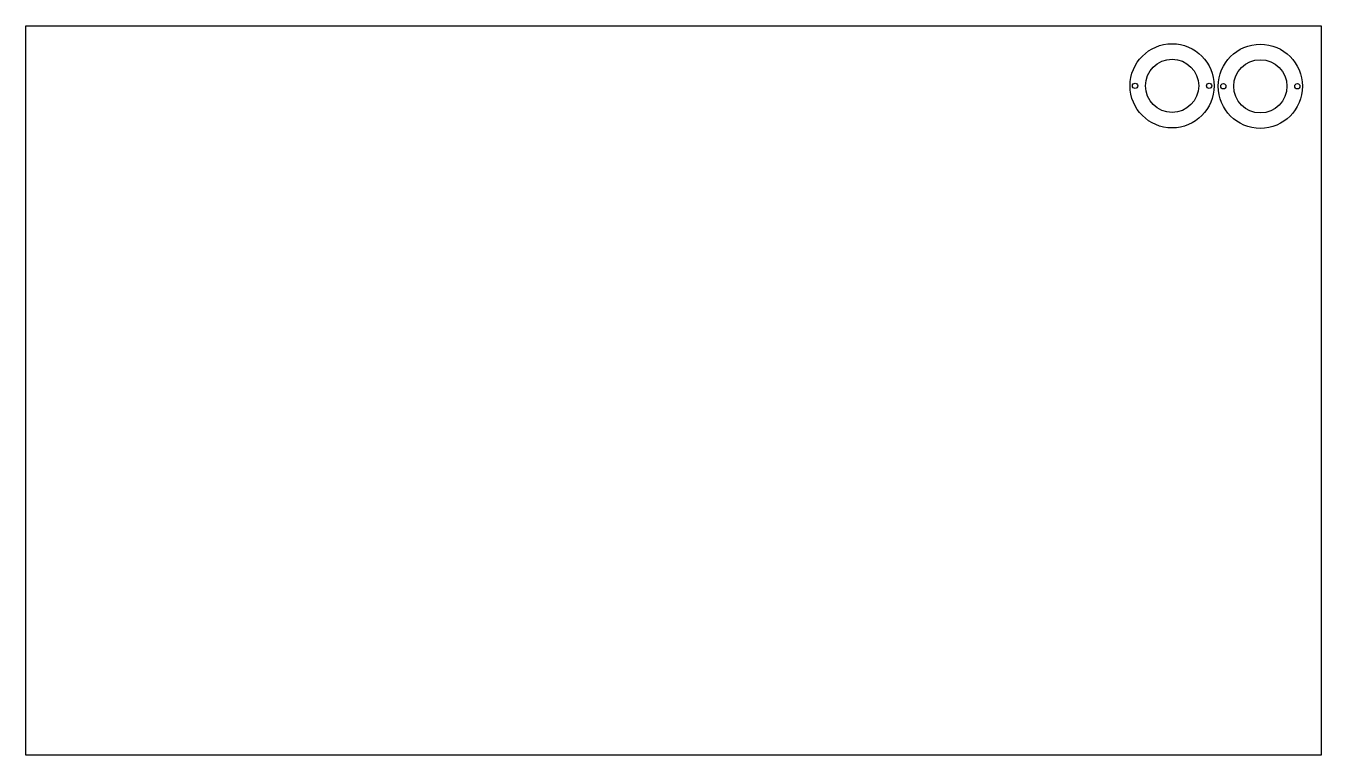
# Model space of a CAD drawing. Header units: inches. Extents: x 0 to 32, y -18 to 0.
import ezdxf

# ---------------------------------------------------------------- set-up
doc = ezdxf.new("R2010")
doc.units = ezdxf.units.IN
doc.header["$MEASUREMENT"] = 0

msp = doc.modelspace()

# ---------------------------------------------------------------- linework, layer by layer
msp.add_lwpolyline([(0, 0), (32, 0), (32, -18), (0, -18)], close=True)
at = {"color": 1}
for centre, radius in [((28.319, -1.479), 1.039), ((30.499, -1.49), 1.039), ((28.319, -1.479), 0.657), ((30.499, -1.49), 0.657), ((27.404, -1.479), 0.065), ((29.233, -1.479), 0.065), ((29.585, -1.49), 0.065), ((31.413, -1.49), 0.065)]:
    msp.add_circle(centre, radius, dxfattribs=at)

doc.saveas('drawing.dxf')
